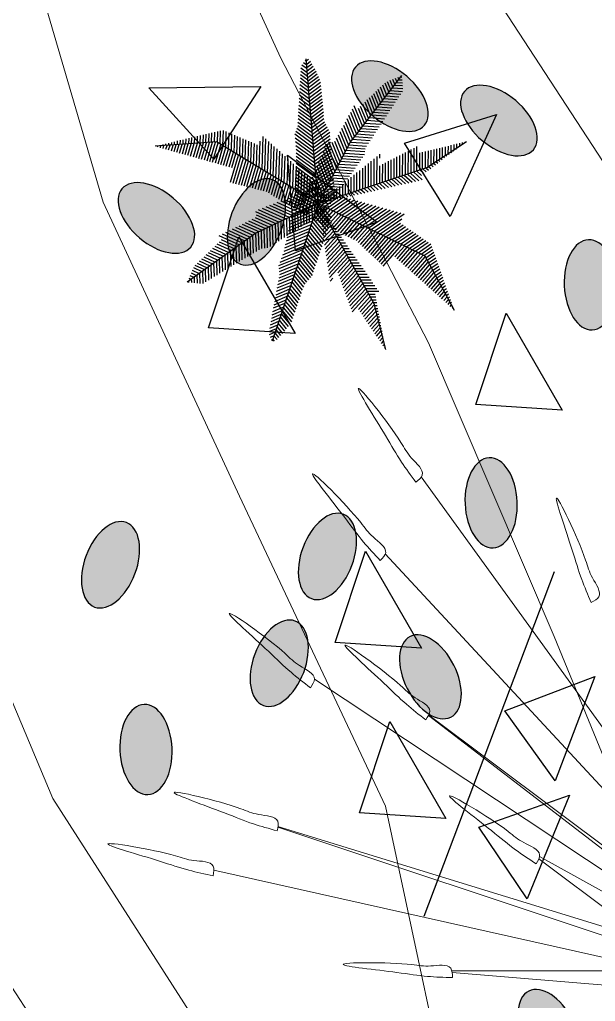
# Model space of a CAD drawing. Header units: millimetres. Extents: x 72 to 2370, y -203 to 794.
# Drawn here: x 1911.69 to 1917.05, y 156.21 to 165.36 of the extents above; entities that cross this region are included whole.
import ezdxf

# ---------------------------------------------------------------- set-up
doc = ezdxf.new("R2010")
doc.units = ezdxf.units.MM
doc.layers.add('01_Fina', color=250, linetype='Continuous', lineweight=15)
doc.layers.add('031-VEGETACIÓN', color=66, linetype='Continuous', lineweight=5)
for name, color, linetype in [('ARBOL', 74, 'Continuous'), ('ARBOLES', 3, 'Continuous'), ('BOSQUENUEVO', 64, 'Continuous'), ('M-CONTENSION', 50, 'Continuous'), ('pisos', 1, 'Continuous')]:
    doc.layers.add(name, color=color, linetype=linetype)

# ---------------------------------------------------------------- blocks, each defined once
blk = doc.blocks.new('zacatep')
at = {"layer": '031-VEGETACIÓN'}
for p, q in [((0.9825, -0.4248), (1.6953, -1.4117)), ((1.6953, -1.4117), (0.9825, -0.4248)), ((1.6953, -1.4117), (0.9148, -0.5699)), ((1.6953, -1.4117), (0.7817, -0.8057)), ((1.6953, -1.4117), (0.996, -0.8738)), ((0.9964, -0.8731), (1.6376, -1.354)), ((1.6953, -1.4117), (0.7128, -1.0842)), ((0.713, -1.0828), (1.4067, -1.2963)), ((1.2033, -1.1437), (1.4067, -1.2963)), ((1.6953, -1.4117), (1.2047, -1.1392)), ((1.6953, -1.4117), (0.5924, -1.165)), ((1.0398, -1.354), (1.5221, -1.354)), ((1.6953, -1.4117), (1.0404, -1.3571))]:
    blk.add_line(p, q, dxfattribs=at)
for points in [[(0.9724, -0.4349), (0.9843, -0.4213), (0.9642, -0.3893), (0.9441, -0.3598), (0.864, -0.2587), (0.9151, -0.3471), (0.9453, -0.3969), (0.9724, -0.4349)], [(0.9052, -0.5823), (0.9155, -0.5675), (0.892, -0.5379), (0.8687, -0.5108), (0.7778, -0.4193), (0.8385, -0.5014), (0.874, -0.5475), (0.9052, -0.5823)], [(1.3018, -0.661), (1.3164, -0.6505), (1.3043, -0.6148), (1.2914, -0.5815), (1.2365, -0.4648), (1.2661, -0.5624), (1.2841, -0.6178), (1.3018, -0.661)], [(0.7741, -0.8216), (0.7818, -0.8053), (0.7537, -0.78), (0.7263, -0.7571), (0.6214, -0.682), (0.6949, -0.7529), (0.7376, -0.7925), (0.7741, -0.8216)], [(0.9908, -0.882), (0.9986, -0.8658), (0.9707, -0.8404), (0.9434, -0.8174), (0.8389, -0.7417), (0.912, -0.8129), (0.9545, -0.8527), (0.9908, -0.882)], [(0.7115, -1.0909), (0.7125, -1.0729), (0.677, -1.0601), (0.643, -1.0492), (0.5176, -1.019), (0.6123, -1.057), (0.6667, -1.0777), (0.7115, -1.0909)], [(1.1985, -1.1528), (1.205, -1.1359), (1.175, -1.1129), (1.1459, -1.0922), (1.0356, -1.0254), (1.1143, -1.0904), (1.1599, -1.1266), (1.1985, -1.1528)], [(0.5913, -1.1752), (0.5911, -1.1572), (0.5549, -1.1466), (0.5202, -1.1379), (0.3931, -1.1159), (0.4901, -1.1477), (0.5457, -1.1649), (0.5913, -1.1752)], [(1.0411, -1.3671), (1.0378, -1.3493), (1.0003, -1.3451), (0.9647, -1.3425), (0.8357, -1.3425), (0.9367, -1.3573), (0.9944, -1.3647), (1.0411, -1.3671)]]:
    blk.add_spline(points, degree=3, dxfattribs=at)
blk = doc.blocks.new('66')
at = {"layer": 'M-CONTENSION'}
h = blk.add_hatch(color=241, dxfattribs=at)
h.set_gradient(color1=(255, 127, 159), rotation=180, centered=1, one_color=1, tint=1, name='INVSPHERICAL')
edge = h.paths.add_edge_path()
edge.add_ellipse((4602.647, 1649.1421), major_axis=(-0.0025, 0.0583), ratio=0.578492, start_angle=0, end_angle=360, ccw=False)
edge = h.paths.add_edge_path()
edge.add_ellipse((4602.7326, 1649.0254), major_axis=(-0.0262, 0.0521), ratio=0.578492, start_angle=0, end_angle=360, ccw=False)
edge = h.paths.add_edge_path()
edge.add_ellipse((4602.5289, 1649.3545), major_axis=(-0.0445, 0.0377), ratio=0.578492, start_angle=0, end_angle=360, ccw=False)
edge = h.paths.add_edge_path()
edge.add_ellipse((4602.5188, 1648.8601), major_axis=(-0.0025, 0.0583), ratio=0.578492, start_angle=0, end_angle=360, ccw=False)
edge = h.paths.add_edge_path()
edge.add_ellipse((4604.4344, 1649.6212), major_axis=(0.0205, 0.0546), ratio=0.578492, start_angle=0, end_angle=360, ccw=False)
edge = h.paths.add_edge_path()
edge.add_ellipse((4604.1336, 1649.6806), major_axis=(-0.0262, 0.0521), ratio=0.578492, start_angle=0, end_angle=360, ccw=False)
edge = h.paths.add_edge_path()
edge.add_ellipse((4604.392, 1649.8656), major_axis=(-0.0262, 0.0521), ratio=0.578492, start_angle=0, end_angle=360, ccw=False)
edge = h.paths.add_edge_path()
edge.add_ellipse((4604.3156, 1649.7263), major_axis=(0.0205, 0.0546), ratio=0.578492, start_angle=0, end_angle=360, ccw=False)
edge = h.paths.add_edge_path()
edge.add_ellipse((4603.5965, 1649.8845), major_axis=(-0.0262, 0.0521), ratio=0.578492, start_angle=0, end_angle=360, ccw=False)
edge = h.paths.add_edge_path()
edge.add_ellipse((4603.7206, 1650.0425), major_axis=(-0.0262, 0.0521), ratio=0.578492, start_angle=0, end_angle=360, ccw=False)
edge = h.paths.add_edge_path()
edge.add_ellipse((4603.635, 1650.1593), major_axis=(-0.0025, 0.0583), ratio=0.578492, start_angle=0, end_angle=360, ccw=False)
edge = h.paths.add_edge_path()
edge.add_ellipse((4603.8855, 1650.1276), major_axis=(-0.0025, 0.0583), ratio=0.578492, start_angle=0, end_angle=360, ccw=False)
edge = h.paths.add_edge_path()
edge.add_ellipse((4603.9832, 1649.7947), major_axis=(-0.0445, 0.0377), ratio=0.578492, start_angle=0, end_angle=360, ccw=False)
edge = h.paths.add_edge_path()
edge.add_ellipse((4603.9247, 1650.3686), major_axis=(0.0205, 0.0546), ratio=0.578492, start_angle=0, end_angle=360, ccw=False)
edge = h.paths.add_edge_path()
edge.add_ellipse((4602.9125, 1649.9682), major_axis=(-0.0025, 0.0583), ratio=0.578492, start_angle=0, end_angle=360, ccw=False)
edge = h.paths.add_edge_path()
edge.add_ellipse((4602.8664, 1650.0798), major_axis=(0.0205, 0.0546), ratio=0.578492, start_angle=0, end_angle=360, ccw=False)
edge = h.paths.add_edge_path()
edge.add_ellipse((4602.9177, 1650.2546), major_axis=(-0.0025, 0.0583), ratio=0.578492, start_angle=0, end_angle=360, ccw=False)
edge = h.paths.add_edge_path()
edge.add_ellipse((4602.7459, 1650.671), major_axis=(-0.0445, 0.0377), ratio=0.578492, start_angle=0, end_angle=360, ccw=False)
edge = h.paths.add_edge_path()
edge.add_ellipse((4602.4442, 1650.7063), major_axis=(-0.0025, 0.0583), ratio=0.578492, start_angle=0, end_angle=360, ccw=False)
edge = h.paths.add_edge_path()
edge.add_ellipse((4602.7062, 1650.1853), major_axis=(0.0205, 0.0546), ratio=0.578492, start_angle=0, end_angle=360, ccw=False)
edge = h.paths.add_edge_path()
edge.add_ellipse((4602.7239, 1650.042), major_axis=(0.0205, 0.0546), ratio=0.578492, start_angle=0, end_angle=360, ccw=False)
edge = h.paths.add_edge_path()
edge.add_ellipse((4602.4772, 1650.3039), major_axis=(-0.0262, 0.0521), ratio=0.578492, start_angle=0, end_angle=360, ccw=False)
edge = h.paths.add_edge_path()
edge.add_ellipse((4602.2577, 1650.4685), major_axis=(0.0205, 0.0546), ratio=0.578492, start_angle=0, end_angle=360, ccw=False)
edge = h.paths.add_edge_path()
edge.add_ellipse((4602.2238, 1650.264), major_axis=(-0.0445, 0.0377), ratio=0.578492, start_angle=0, end_angle=360, ccw=False)
edge = h.paths.add_edge_path()
edge.add_ellipse((4602.2517, 1650.155), major_axis=(-0.0445, 0.0377), ratio=0.578492, start_angle=0, end_angle=360, ccw=False)
edge = h.paths.add_edge_path()
edge.add_ellipse((4602.5778, 1650.6758), major_axis=(-0.0025, 0.0583), ratio=0.578492, start_angle=0, end_angle=360, ccw=False)
edge = h.paths.add_edge_path()
edge.add_ellipse((4602.6373, 1651.1058), major_axis=(-0.0262, 0.0521), ratio=0.578492, start_angle=0, end_angle=360, ccw=False)
edge = h.paths.add_edge_path()
edge.add_ellipse((4602.8021, 1651.1909), major_axis=(-0.0025, 0.0583), ratio=0.578492, start_angle=0, end_angle=360, ccw=False)
edge = h.paths.add_edge_path()
edge.add_ellipse((4602.872, 1650.967), major_axis=(-0.0445, 0.0377), ratio=0.578492, start_angle=0, end_angle=360, ccw=False)
edge = h.paths.add_edge_path()
edge.add_ellipse((4603.1519, 1650.5658), major_axis=(-0.0025, 0.0583), ratio=0.578492, start_angle=0, end_angle=360, ccw=False)
edge = h.paths.add_edge_path()
edge.add_ellipse((4603.1057, 1650.6774), major_axis=(0.0205, 0.0546), ratio=0.578492, start_angle=0, end_angle=360, ccw=False)
edge = h.paths.add_edge_path()
edge.add_ellipse((4603.1571, 1650.8522), major_axis=(-0.0025, 0.0583), ratio=0.578492, start_angle=0, end_angle=360, ccw=False)
edge = h.paths.add_edge_path()
edge.add_ellipse((4602.9603, 1651.093), major_axis=(0.0205, 0.0546), ratio=0.578492, start_angle=0, end_angle=360, ccw=False)
edge = h.paths.add_edge_path()
edge.add_ellipse((4602.9026, 1648.2691), major_axis=(-0.0445, 0.0377), ratio=0.578492, start_angle=0, end_angle=360, ccw=False)
edge = h.paths.add_edge_path()
edge.add_ellipse((4603.1165, 1648.8027), major_axis=(0.0205, 0.0546), ratio=0.578492, start_angle=0, end_angle=360, ccw=False)
edge = h.paths.add_edge_path()
edge.add_ellipse((4604.0333, 1648.9042), major_axis=(0.0205, 0.0546), ratio=0.578492, start_angle=0, end_angle=360, ccw=False)
edge = h.paths.add_edge_path()
edge.add_ellipse((4603.7592, 1648.8893), major_axis=(-0.0025, 0.0583), ratio=0.578492, start_angle=0, end_angle=360, ccw=False)
edge = h.paths.add_edge_path()
edge.add_ellipse((4603.6424, 1648.8905), major_axis=(-0.0025, 0.0583), ratio=0.578492, start_angle=0, end_angle=360, ccw=False)
edge = h.paths.add_edge_path()
edge.add_ellipse((4603.8775, 1648.4484), major_axis=(-0.0445, 0.0377), ratio=0.578492, start_angle=0, end_angle=360, ccw=False)
edge = h.paths.add_edge_path()
edge.add_ellipse((4604.0185, 1648.4169), major_axis=(-0.0445, 0.0377), ratio=0.578492, start_angle=0, end_angle=360, ccw=False)
edge = h.paths.add_edge_path()
edge.add_ellipse((4603.1136, 1648.166), major_axis=(-0.0025, 0.0583), ratio=0.578492, start_angle=0, end_angle=360, ccw=False)
edge = h.paths.add_edge_path()
edge.add_ellipse((4603.3414, 1648.2146), major_axis=(-0.0445, 0.0377), ratio=0.578492, start_angle=0, end_angle=360, ccw=False)
edge = h.paths.add_edge_path()
edge.add_ellipse((4603.235, 1648.0826), major_axis=(-0.0262, 0.0521), ratio=0.578492, start_angle=0, end_angle=360, ccw=False)
edge = h.paths.add_edge_path()
edge.add_ellipse((4603.0957, 1648.4316), major_axis=(-0.0445, 0.0377), ratio=0.578492, start_angle=0, end_angle=360, ccw=False)
edge = h.paths.add_edge_path()
edge.add_ellipse((4605.5185, 1649.5121), major_axis=(-0.0025, 0.0583), ratio=0.578492, start_angle=0, end_angle=360, ccw=False)
edge = h.paths.add_edge_path()
edge.add_ellipse((4605.5072, 1649.7314), major_axis=(-0.0025, 0.0583), ratio=0.578492, start_angle=0, end_angle=360, ccw=False)
edge = h.paths.add_edge_path()
edge.add_ellipse((4605.5684, 1649.8259), major_axis=(-0.0025, 0.0583), ratio=0.578492, start_angle=0, end_angle=360, ccw=False)
edge = h.paths.add_edge_path()
edge.add_ellipse((4605.5934, 1649.9567), major_axis=(-0.0262, 0.0521), ratio=0.578492, start_angle=0, end_angle=360, ccw=False)
edge = h.paths.add_edge_path()
edge.add_ellipse((4605.3693, 1649.9688), major_axis=(0.0205, 0.0546), ratio=0.578492, start_angle=0, end_angle=360, ccw=False)
edge = h.paths.add_edge_path()
edge.add_ellipse((4605.4449, 1650.175), major_axis=(0.0205, 0.0546), ratio=0.578492, start_angle=0, end_angle=360, ccw=False)
edge = h.paths.add_edge_path()
edge.add_ellipse((4605.3613, 1650.3616), major_axis=(-0.0262, 0.0521), ratio=0.578492, start_angle=0, end_angle=360, ccw=False)
edge = h.paths.add_edge_path()
edge.add_ellipse((4605.4854, 1650.5196), major_axis=(-0.0262, 0.0521), ratio=0.578492, start_angle=0, end_angle=360, ccw=False)
edge = h.paths.add_edge_path()
edge.add_ellipse((4605.281, 1649.8428), major_axis=(-0.0445, 0.0377), ratio=0.578492, start_angle=0, end_angle=360, ccw=False)
edge = h.paths.add_edge_path()
edge.add_ellipse((4605.1401, 1649.8742), major_axis=(-0.0445, 0.0377), ratio=0.578492, start_angle=0, end_angle=360, ccw=False)
edge = h.paths.add_edge_path()
edge.add_ellipse((4605.1959, 1649.6563), major_axis=(-0.0445, 0.0377), ratio=0.578492, start_angle=0, end_angle=360, ccw=False)
edge = h.paths.add_edge_path()
edge.add_ellipse((4605.2881, 1649.0339), major_axis=(0.0205, 0.0546), ratio=0.578492, start_angle=0, end_angle=360, ccw=False)
edge = h.paths.add_edge_path()
edge.add_ellipse((4605.6883, 1649.2222), major_axis=(-0.0262, 0.0521), ratio=0.578492, start_angle=0, end_angle=360, ccw=False)
edge = h.paths.add_edge_path()
edge.add_ellipse((4605.7053, 1649.3334), major_axis=(-0.0262, 0.0521), ratio=0.578492, start_angle=0, end_angle=360, ccw=False)
edge = h.paths.add_edge_path()
edge.add_ellipse((4605.4827, 1649.1634), major_axis=(-0.0025, 0.0583), ratio=0.578492, start_angle=0, end_angle=360, ccw=False)
edge = h.paths.add_edge_path()
edge.add_ellipse((4605.0942, 1649.3321), major_axis=(-0.0262, 0.0521), ratio=0.578492, start_angle=0, end_angle=360, ccw=False)
edge = h.paths.add_edge_path()
edge.add_ellipse((4605.2662, 1648.7954), major_axis=(-0.0262, 0.0521), ratio=0.578492, start_angle=0, end_angle=360, ccw=False)
edge = h.paths.add_edge_path()
edge.add_ellipse((4602.1143, 1649.5533), major_axis=(-0.0262, 0.0521), ratio=0.578492, start_angle=0, end_angle=360, ccw=False)
edge = h.paths.add_edge_path()
edge.add_ellipse((4602.0862, 1649.2285), major_axis=(-0.0445, 0.0377), ratio=0.578492, start_angle=0, end_angle=360, ccw=False)
edge = h.paths.add_edge_path()
edge.add_ellipse((4601.8588, 1649.074), major_axis=(0.0205, 0.0546), ratio=0.578492, start_angle=0, end_angle=360, ccw=False)
edge = h.paths.add_edge_path()
edge.add_ellipse((4601.8438, 1648.868), major_axis=(-0.0025, 0.0583), ratio=0.578492, start_angle=0, end_angle=360, ccw=False)
edge = h.paths.add_edge_path()
edge.add_ellipse((4602.8974, 1649.1105), major_axis=(-0.0025, 0.0583), ratio=0.578492, start_angle=0, end_angle=360, ccw=False)
edge = h.paths.add_edge_path()
edge.add_ellipse((4602.388, 1649.386), major_axis=(-0.0445, 0.0377), ratio=0.578492, start_angle=0, end_angle=360, ccw=False)
edge = h.paths.add_edge_path()
edge.add_ellipse((4602.4731, 1649.5725), major_axis=(-0.0445, 0.0377), ratio=0.578492, start_angle=0, end_angle=360, ccw=False)
edge = h.paths.add_edge_path()
edge.add_ellipse((4602.1528, 1649.8281), major_axis=(-0.0025, 0.0583), ratio=0.578492, start_angle=0, end_angle=360, ccw=False)
edge = h.paths.add_edge_path()
edge.add_ellipse((4602.1641, 1649.6088), major_axis=(-0.0025, 0.0583), ratio=0.578492, start_angle=0, end_angle=360, ccw=False)
edge = h.paths.add_edge_path()
edge.add_ellipse((4602.2252, 1649.7032), major_axis=(-0.0025, 0.0583), ratio=0.578492, start_angle=0, end_angle=360, ccw=False)
edge = h.paths.add_edge_path()
edge.add_ellipse((4602.6537, 1649.8959), major_axis=(-0.0262, 0.0521), ratio=0.578492, start_angle=0, end_angle=360, ccw=False)
edge = h.paths.add_edge_path()
edge.add_ellipse((4602.2155, 1649.2234), major_axis=(0.0205, 0.0546), ratio=0.578492, start_angle=0, end_angle=360, ccw=False)
edge = h.paths.add_edge_path()
edge.add_ellipse((4604.1586, 1649.399), major_axis=(0.0205, 0.0546), ratio=0.578492, start_angle=0, end_angle=360, ccw=False)
edge = h.paths.add_edge_path()
edge.add_ellipse((4604.1291, 1649.2687), major_axis=(-0.0262, 0.0521), ratio=0.578492, start_angle=0, end_angle=360, ccw=False)
edge = h.paths.add_edge_path()
edge.add_ellipse((4604.5962, 1649.3723), major_axis=(-0.0262, 0.0521), ratio=0.578492, start_angle=0, end_angle=360, ccw=False)
edge = h.paths.add_edge_path()
edge.add_ellipse((4603.8372, 1650.4548), major_axis=(-0.0025, 0.0583), ratio=0.578492, start_angle=0, end_angle=360, ccw=False)
edge = h.paths.add_edge_path()
edge.add_ellipse((4603.8259, 1650.6741), major_axis=(-0.0025, 0.0583), ratio=0.578492, start_angle=0, end_angle=360, ccw=False)
edge = h.paths.add_edge_path()
edge.add_ellipse((4603.3412, 1650.5709), major_axis=(-0.0262, 0.0521), ratio=0.578492, start_angle=0, end_angle=360, ccw=False)
edge = h.paths.add_edge_path()
edge.add_ellipse((4603.3479, 1650.8131), major_axis=(-0.0262, 0.0521), ratio=0.578492, start_angle=0, end_angle=360, ccw=False)
edge = h.paths.add_edge_path()
edge.add_ellipse((4603.2628, 1651.0047), major_axis=(0.0205, 0.0546), ratio=0.578492, start_angle=0, end_angle=360, ccw=False)
edge = h.paths.add_edge_path()
edge.add_ellipse((4603.7636, 1651.1177), major_axis=(0.0205, 0.0546), ratio=0.578492, start_angle=0, end_angle=360, ccw=False)
edge = h.paths.add_edge_path()
edge.add_ellipse((4603.7973, 1651.2201), major_axis=(-0.0262, 0.0521), ratio=0.578492, start_angle=0, end_angle=360, ccw=False)
edge = h.paths.add_edge_path()
edge.add_ellipse((4603.68, 1651.3042), major_axis=(-0.0262, 0.0521), ratio=0.578492, start_angle=0, end_angle=360, ccw=False)
edge = h.paths.add_edge_path()
edge.add_ellipse((4603.5185, 1651.2287), major_axis=(-0.0025, 0.0583), ratio=0.578492, start_angle=0, end_angle=360, ccw=False)
edge = h.paths.add_edge_path()
edge.add_ellipse((4603.591, 1651.1038), major_axis=(-0.0025, 0.0583), ratio=0.578492, start_angle=0, end_angle=360, ccw=False)
edge = h.paths.add_edge_path()
edge.add_ellipse((4603.5389, 1650.9019), major_axis=(-0.0445, 0.0377), ratio=0.578492, start_angle=0, end_angle=360, ccw=False)
edge = h.paths.add_edge_path()
edge.add_ellipse((4603.4867, 1650.7079), major_axis=(-0.0445, 0.0377), ratio=0.578492, start_angle=0, end_angle=360, ccw=False)
edge = h.paths.add_edge_path()
edge.add_ellipse((4604.9518, 1650.323), major_axis=(-0.0025, 0.0583), ratio=0.578492, start_angle=0, end_angle=360, ccw=False)
edge = h.paths.add_edge_path()
edge.add_ellipse((4604.428, 1650.5095), major_axis=(-0.0262, 0.0521), ratio=0.578492, start_angle=0, end_angle=360, ccw=False)
edge = h.paths.add_edge_path()
edge.add_ellipse((4604.552, 1650.6676), major_axis=(-0.0262, 0.0521), ratio=0.578492, start_angle=0, end_angle=360, ccw=False)
edge = h.paths.add_edge_path()
edge.add_ellipse((4604.4499, 1650.748), major_axis=(0.0205, 0.0546), ratio=0.578492, start_angle=0, end_angle=360, ccw=False)
edge = h.paths.add_edge_path()
edge.add_ellipse((4604.8751, 1650.6548), major_axis=(0.0205, 0.0546), ratio=0.578492, start_angle=0, end_angle=360, ccw=False)
edge = h.paths.add_edge_path()
edge.add_ellipse((4604.9684, 1650.7177), major_axis=(0.0205, 0.0546), ratio=0.578492, start_angle=0, end_angle=360, ccw=False)
edge = h.paths.add_edge_path()
edge.add_ellipse((4604.833, 1650.8251), major_axis=(-0.0262, 0.0521), ratio=0.578492, start_angle=0, end_angle=360, ccw=False)
edge = h.paths.add_edge_path()
edge.add_ellipse((4604.7056, 1650.972), major_axis=(-0.0025, 0.0583), ratio=0.578492, start_angle=0, end_angle=360, ccw=False)
edge = h.paths.add_edge_path()
edge.add_ellipse((4604.6444, 1650.8776), major_axis=(-0.0025, 0.0583), ratio=0.578492, start_angle=0, end_angle=360, ccw=False)
edge = h.paths.add_edge_path()
edge.add_ellipse((4604.8426, 1650.3108), major_axis=(-0.0445, 0.0377), ratio=0.578492, start_angle=0, end_angle=360, ccw=False)
edge = h.paths.add_edge_path()
edge.add_ellipse((4604.8147, 1650.4198), major_axis=(-0.0445, 0.0377), ratio=0.578492, start_angle=0, end_angle=360, ccw=False)
edge = h.paths.add_edge_path()
edge.add_ellipse((4604.8941, 1649.4988), major_axis=(-0.0445, 0.0377), ratio=0.578492, start_angle=0, end_angle=360, ccw=False)
edge = h.paths.add_edge_path()
edge.add_ellipse((4604.9222, 1649.8236), major_axis=(-0.0262, 0.0521), ratio=0.578492, start_angle=0, end_angle=360, ccw=False)
edge = h.paths.add_edge_path()
edge.add_ellipse((4605.0225, 1649.6282), major_axis=(-0.0262, 0.0521), ratio=0.578492, start_angle=0, end_angle=360, ccw=False)
edge = h.paths.add_edge_path()
edge.add_ellipse((4604.9441, 1650.062), major_axis=(0.0205, 0.0546), ratio=0.578492, start_angle=0, end_angle=360, ccw=False)
edge = h.paths.add_edge_path()
edge.add_ellipse((4604.8384, 1649.9095), major_axis=(-0.0025, 0.0583), ratio=0.578492, start_angle=0, end_angle=360, ccw=False)
edge = h.paths.add_edge_path()
edge.add_ellipse((4603.2684, 1649.4964), major_axis=(-0.0025, 0.0583), ratio=0.578492, start_angle=0, end_angle=360, ccw=False)
edge = h.paths.add_edge_path()
edge.add_ellipse((4603.2072, 1649.402), major_axis=(-0.0025, 0.0583), ratio=0.578492, start_angle=0, end_angle=360, ccw=False)
edge = h.paths.add_edge_path()
edge.add_ellipse((4603.435, 1649.8089), major_axis=(-0.0025, 0.0583), ratio=0.578492, start_angle=0, end_angle=360, ccw=False)
edge = h.paths.add_edge_path()
edge.add_ellipse((4603.2845, 1649.1412), major_axis=(-0.0262, 0.0521), ratio=0.578492, start_angle=0, end_angle=360, ccw=False)
edge = h.paths.add_edge_path()
edge.add_ellipse((4603.0601, 1649.1786), major_axis=(-0.0262, 0.0521), ratio=0.578492, start_angle=0, end_angle=360, ccw=False)
edge = h.paths.add_edge_path()
edge.add_ellipse((4603.1775, 1649.0944), major_axis=(-0.0262, 0.0521), ratio=0.578492, start_angle=0, end_angle=360, ccw=False)
edge = h.paths.add_edge_path()
edge.add_ellipse((4604.0472, 1649.5355), major_axis=(0.0205, 0.0546), ratio=0.578492, start_angle=0, end_angle=360, ccw=False)
edge = h.paths.add_edge_path()
edge.add_ellipse((4603.9234, 1651.5032), major_axis=(-0.0262, 0.0521), ratio=0.578492, start_angle=0, end_angle=360, ccw=False)
edge = h.paths.add_edge_path()
edge.add_ellipse((4604.0475, 1651.6612), major_axis=(-0.0262, 0.0521), ratio=0.578492, start_angle=0, end_angle=360, ccw=False)
edge = h.paths.add_edge_path()
edge.add_ellipse((4604.1477, 1651.4658), major_axis=(-0.0262, 0.0521), ratio=0.578492, start_angle=0, end_angle=360, ccw=False)
edge = h.paths.add_edge_path()
edge.add_ellipse((4604.0069, 1651.3166), major_axis=(0.0205, 0.0546), ratio=0.578492, start_angle=0, end_angle=360, ccw=False)
edge = h.paths.add_edge_path()
edge.add_ellipse((4604.0247, 1651.1733), major_axis=(0.0205, 0.0546), ratio=0.578492, start_angle=0, end_angle=360, ccw=False)
edge = h.paths.add_edge_path()
edge.add_ellipse((4603.9314, 1651.1104), major_axis=(0.0205, 0.0546), ratio=0.578492, start_angle=0, end_angle=360, ccw=False)
edge = h.paths.add_edge_path()
edge.add_ellipse((4603.9078, 1649.0649), major_axis=(0.0205, 0.0546), ratio=0.578492, start_angle=0, end_angle=360, ccw=False)
edge = h.paths.add_edge_path()
edge.add_ellipse((4603.7969, 1649.1453), major_axis=(0.0205, 0.0546), ratio=0.578492, start_angle=0, end_angle=360, ccw=False)
edge = h.paths.add_edge_path()
edge.add_ellipse((4603.5371, 1649.1687), major_axis=(-0.0262, 0.0521), ratio=0.578492, start_angle=0, end_angle=360, ccw=False)
edge = h.paths.add_edge_path()
edge.add_ellipse((4604.2198, 1649.03), major_axis=(0.0205, 0.0546), ratio=0.578492, start_angle=0, end_angle=360, ccw=False)
edge = h.paths.add_edge_path()
edge.add_ellipse((4604.7303, 1649.2379), major_axis=(-0.0262, 0.0521), ratio=0.578492, start_angle=0, end_angle=360, ccw=False)
edge = h.paths.add_edge_path()
edge.add_ellipse((4605.0071, 1649.3257), major_axis=(0.0205, 0.0546), ratio=0.578492, start_angle=0, end_angle=360, ccw=False)
edge = h.paths.add_edge_path()
edge.add_ellipse((4604.5133, 1649.1089), major_axis=(0.0205, 0.0546), ratio=0.578492, start_angle=0, end_angle=360, ccw=False)
edge = h.paths.add_edge_path()
edge.add_ellipse((4603.0476, 1649.4053), major_axis=(-0.0262, 0.0521), ratio=0.578492, start_angle=0, end_angle=360, ccw=False)
edge = h.paths.add_edge_path()
edge.add_ellipse((4604.2152, 1650.9694), major_axis=(-0.0025, 0.0583), ratio=0.578492, start_angle=0, end_angle=360, ccw=False)
edge = h.paths.add_edge_path()
edge.add_ellipse((4604.0355, 1650.7296), major_axis=(-0.0445, 0.0377), ratio=0.578492, start_angle=0, end_angle=360, ccw=False)
edge = h.paths.add_edge_path()
edge.add_ellipse((4604.1929, 1650.8032), major_axis=(-0.0262, 0.0521), ratio=0.578492, start_angle=0, end_angle=360, ccw=False)
edge = h.paths.add_edge_path()
edge.add_ellipse((4604.1588, 1650.5808), major_axis=(-0.0262, 0.0521), ratio=0.578492, start_angle=0, end_angle=360, ccw=False)
edge = h.paths.add_edge_path()
edge.add_ellipse((4603.9345, 1650.6181), major_axis=(-0.0262, 0.0521), ratio=0.578492, start_angle=0, end_angle=360, ccw=False)
edge = h.paths.add_edge_path()
edge.add_ellipse((4603.3396, 1651.4572), major_axis=(-0.0262, 0.0521), ratio=0.578492, start_angle=0, end_angle=360, ccw=False)
edge = h.paths.add_edge_path()
edge.add_ellipse((4604.2375, 1648.8867), major_axis=(0.0205, 0.0546), ratio=0.578492, start_angle=0, end_angle=360, ccw=False)
edge = h.paths.add_edge_path()
edge.add_ellipse((4604.9424, 1648.8302), major_axis=(-0.0025, 0.0583), ratio=0.578492, start_angle=0, end_angle=360, ccw=False)
edge = h.paths.add_edge_path()
edge.add_ellipse((4604.4741, 1648.8832), major_axis=(-0.0262, 0.0521), ratio=0.578492, start_angle=0, end_angle=360, ccw=False)
edge = h.paths.add_edge_path()
edge.add_ellipse((4604.6085, 1648.9102), major_axis=(-0.0262, 0.0521), ratio=0.578492, start_angle=0, end_angle=360, ccw=False)
edge = h.paths.add_edge_path()
edge.add_ellipse((4602.027, 1648.78), major_axis=(0.0205, 0.0546), ratio=0.578492, start_angle=0, end_angle=360, ccw=False)
edge = h.paths.add_edge_path()
edge.add_ellipse((4601.8405, 1648.6542), major_axis=(0.0205, 0.0546), ratio=0.578492, start_angle=0, end_angle=360, ccw=False)
edge = h.paths.add_edge_path()
edge.add_ellipse((4602.0728, 1648.5412), major_axis=(-0.0025, 0.0583), ratio=0.578492, start_angle=0, end_angle=360, ccw=False)
edge = h.paths.add_edge_path()
edge.add_ellipse((4602.4404, 1648.6351), major_axis=(-0.0262, 0.0521), ratio=0.578492, start_angle=0, end_angle=360, ccw=False)
edge = h.paths.add_edge_path()
edge.add_ellipse((4602.245, 1648.6527), major_axis=(0.0205, 0.0546), ratio=0.578492, start_angle=0, end_angle=360, ccw=False)
edge = h.paths.add_edge_path()
edge.add_ellipse((4602.3073, 1648.7908), major_axis=(0.0205, 0.0546), ratio=0.578492, start_angle=0, end_angle=360, ccw=False)
edge = h.paths.add_edge_path()
edge.add_ellipse((4602.5935, 1648.1766), major_axis=(-0.0262, 0.0521), ratio=0.578492, start_angle=0, end_angle=360, ccw=False)
edge = h.paths.add_edge_path()
edge.add_ellipse((4602.4591, 1648.1496), major_axis=(-0.0262, 0.0521), ratio=0.578492, start_angle=0, end_angle=360, ccw=False)
edge = h.paths.add_edge_path()
edge.add_ellipse((4602.8088, 1648.3764), major_axis=(-0.0262, 0.0521), ratio=0.578492, start_angle=0, end_angle=360, ccw=False)
edge = h.paths.add_edge_path()
edge.add_ellipse((4602.7859, 1647.7814), major_axis=(0.0205, 0.0546), ratio=0.578492, start_angle=0, end_angle=360, ccw=False)
edge = h.paths.add_edge_path()
edge.add_ellipse((4602.7682, 1648.0318), major_axis=(0.0205, 0.0546), ratio=0.578492, start_angle=0, end_angle=360, ccw=False)
edge = h.paths.add_edge_path()
edge.add_ellipse((4602.675, 1647.9689), major_axis=(0.0205, 0.0546), ratio=0.578492, start_angle=0, end_angle=360, ccw=False)
edge = h.paths.add_edge_path()
edge.add_ellipse((4602.802, 1648.1342), major_axis=(-0.0262, 0.0521), ratio=0.578492, start_angle=0, end_angle=360, ccw=False)
edge = h.paths.add_edge_path()
edge.add_ellipse((4605.1772, 1648.595), major_axis=(-0.0025, 0.0583), ratio=0.578492, start_angle=0, end_angle=360, ccw=False)
edge = h.paths.add_edge_path()
edge.add_ellipse((4605.3495, 1648.4888), major_axis=(-0.0262, 0.0521), ratio=0.578492, start_angle=0, end_angle=360, ccw=False)
edge = h.paths.add_edge_path()
edge.add_ellipse((4604.3963, 1648.1765), major_axis=(-0.0262, 0.0521), ratio=0.578492, start_angle=0, end_angle=360, ccw=False)
edge = h.paths.add_edge_path()
edge.add_ellipse((4604.7645, 1648.737), major_axis=(-0.0025, 0.0583), ratio=0.578492, start_angle=0, end_angle=360, ccw=False)
edge = h.paths.add_edge_path()
edge.add_ellipse((4604.5697, 1648.6731), major_axis=(-0.0025, 0.0583), ratio=0.578492, start_angle=0, end_angle=360, ccw=False)
edge = h.paths.add_edge_path()
edge.add_ellipse((4605.0681, 1648.3883), major_axis=(-0.0445, 0.0377), ratio=0.578492, start_angle=0, end_angle=360, ccw=False)
edge = h.paths.add_edge_path()
edge.add_ellipse((4604.4504, 1648.5298), major_axis=(-0.0262, 0.0521), ratio=0.578492, start_angle=0, end_angle=360, ccw=False)
edge = h.paths.add_edge_path()
edge.add_ellipse((4604.7083, 1647.8004), major_axis=(-0.0025, 0.0583), ratio=0.578492, start_angle=0, end_angle=360, ccw=False)
edge = h.paths.add_edge_path()
edge.add_ellipse((4604.7527, 1647.9241), major_axis=(-0.0025, 0.0583), ratio=0.578492, start_angle=0, end_angle=360, ccw=False)
edge = h.paths.add_edge_path()
edge.add_ellipse((4605.0365, 1648.1884), major_axis=(-0.0262, 0.0521), ratio=0.578492, start_angle=0, end_angle=360, ccw=False)
edge = h.paths.add_edge_path()
edge.add_ellipse((4605.1538, 1648.1043), major_axis=(-0.0262, 0.0521), ratio=0.578492, start_angle=0, end_angle=360, ccw=False)
edge = h.paths.add_edge_path()
edge.add_ellipse((4605.1377, 1647.8586), major_axis=(0.0205, 0.0546), ratio=0.578492, start_angle=0, end_angle=360, ccw=False)
edge = h.paths.add_edge_path()
edge.add_ellipse((4605.1435, 1648.2353), major_axis=(-0.0262, 0.0521), ratio=0.578492, start_angle=0, end_angle=360, ccw=False)
edge = h.paths.add_edge_path()
edge.add_ellipse((4604.4965, 1647.9811), major_axis=(-0.0262, 0.0521), ratio=0.578492, start_angle=0, end_angle=360, ccw=False)
edge = h.paths.add_edge_path()
edge.add_ellipse((4604.5306, 1648.2035), major_axis=(-0.0262, 0.0521), ratio=0.578492, start_angle=0, end_angle=360, ccw=False)
edge = h.paths.add_edge_path()
edge.add_ellipse((4603.5256, 1647.8677), major_axis=(-0.0262, 0.0521), ratio=0.578492, start_angle=0, end_angle=360, ccw=False)
edge = h.paths.add_edge_path()
edge.add_ellipse((4603.2423, 1647.7796), major_axis=(0.0205, 0.0546), ratio=0.578492, start_angle=0, end_angle=360, ccw=False)
edge = h.paths.add_edge_path()
edge.add_ellipse((4602.9584, 1647.7258), major_axis=(-0.0445, 0.0377), ratio=0.578492, start_angle=0, end_angle=360, ccw=False)
edge = h.paths.add_edge_path()
edge.add_ellipse((4603.0993, 1648.0196), major_axis=(-0.0445, 0.0377), ratio=0.578492, start_angle=0, end_angle=360, ccw=False)
at = {"layer": 'ARBOLES', "color": 241, "extrusion": (0, 0, -1)}
for centre, major_axis in [((4602.388, 1649.386), (-0.0445, 0.0377)), ((4602.5289, 1649.3545), (-0.0445, 0.0377)), ((4602.2155, 1649.2234), (0.0205, 0.0546)), ((4602.0862, 1649.2285), (-0.0445, 0.0377)), ((4602.3073, 1648.7908), (0.0205, 0.0546)), ((4602.027, 1648.78), (0.0205, 0.0546)), ((4602.245, 1648.6527), (0.0205, 0.0546))]:
    blk.add_ellipse(centre, major_axis=major_axis, ratio=0.578492, dxfattribs=at)
for centre, major_axis in [((4602.647, 1649.1421), (-0.0025, 0.0583)), ((4602.5188, 1648.8601), (-0.0025, 0.0583)), ((4602.4404, 1648.6351), (-0.0262, 0.0521)), ((4602.0728, 1648.5412), (-0.0025, 0.0583)), ((4602.5935, 1648.1766), (-0.0262, 0.0521))]:
    blk.add_ellipse(centre, major_axis=major_axis, ratio=0.578492, start_param=3.141593, end_param=9.424778, dxfattribs=at)
blk = doc.blocks.new('64')
at = {"layer": 'ARBOL', "color": 60}
for p, q in [((4625.6647, 1747.0926), (4625.8094, 1747.0943)), ((4625.7485, 1747.0006), (4625.6647, 1747.0926)), ((4625.8094, 1747.0943), (4625.7485, 1747.0006)), ((4625.8542, 1746.8817), (4625.8438, 1747.0057)), ((4625.8438, 1747.0057), (4625.9595, 1746.919)), ((4625.9595, 1746.919), (4625.8542, 1746.8817)), ((4625.7419, 1746.7821), (4625.7811, 1746.9001)), ((4625.7811, 1746.9001), (4625.8535, 1746.7749)), ((4625.8535, 1746.7749), (4625.7419, 1746.7821))]:
    blk.add_line(p, q, dxfattribs=at)
at = {"layer": 'ARBOL', "color": 62}
for p, q in [((4625.9949, 1747.0213), (4626.1138, 1747.058)), ((4626.1138, 1747.058), (4626.0539, 1746.9264)), ((4626.0539, 1746.9264), (4625.9949, 1747.0213)), ((4626.087, 1746.683), (4626.1262, 1746.8011)), ((4626.1262, 1746.8011), (4626.1985, 1746.6758)), ((4626.1985, 1746.6758), (4626.087, 1746.683)), ((4625.9444, 1746.4933), (4626.0168, 1746.3681)), ((4626.1885, 1746.4667), (4626.02, 1746.0209)), ((4626.0168, 1746.3681), (4625.9052, 1746.3753)), ((4626.1246, 1746.2872), (4626.2408, 1746.3316)), ((4626.2408, 1746.3316), (4626.1897, 1746.1963)), ((4626.1897, 1746.1963), (4626.1246, 1746.2872)), ((4625.937, 1746.155), (4625.9762, 1746.2731)), ((4625.9762, 1746.2731), (4626.0485, 1746.1478)), ((4626.0908, 1746.1364), (4626.2081, 1746.178)), ((4626.2081, 1746.178), (4626.1536, 1746.044)), ((4626.0485, 1746.1478), (4625.937, 1746.155)), ((4626.1536, 1746.044), (4626.0908, 1746.1364))]:
    blk.add_line(p, q, dxfattribs=at)
at = {"layer": 'ARBOL'}
blk.add_line((4625.9052, 1746.3753), (4625.9444, 1746.4933), dxfattribs=at)
blk = doc.blocks.new('67')
at = {"layer": 'pisos'}
for name, p in [('66', (4.8474, 2.1672)), ('64', (-18.7407, -95.5287))]:
    blk.add_blockref(name, p, dxfattribs=at)
blk = doc.blocks.new('*X73')
at = {"color": 0}
for p, q in [((6.827, 6.747), (7.284, 6.937)), ((6.839, 6.806), (7.285, 6.992)), ((6.851, 6.865), (7.185, 7.004)), ((6.863, 6.924), (7.084, 7.017)), ((6.875, 6.983), (6.984, 7.029)), ((6.792, 6.57), (7.221, 6.749)), ((6.804, 6.629), (7.242, 6.812)), ((6.816, 6.688), (7.263, 6.874)), ((6.756, 6.392), (7.158, 6.56)), ((6.768, 6.451), (7.179, 6.623)), ((6.78, 6.511), (7.2, 6.686)), ((6.731, 6.273), (7.116, 6.434)), ((6.743, 6.333), (7.137, 6.497)), ((6.68, 6.09), (7.053, 6.245)), ((6.702, 6.153), (7.074, 6.308)), ((6.718, 6.214), (7.095, 6.371)), ((6.614, 5.9), (6.991, 6.057)), ((6.635, 5.963), (7.012, 6.12)), ((6.657, 6.026), (7.032, 6.182)), ((6.619, 5.848), (6.97, 5.994)), ((6.625, 5.796), (6.949, 5.931)), ((6.627, 5.742), (6.928, 5.868)), ((6.605, 5.625), (6.886, 5.742)), ((6.616, 5.684), (6.907, 5.805)), ((6.573, 5.449), (6.823, 5.553)), ((6.584, 5.508), (6.844, 5.616)), ((6.594, 5.566), (6.865, 5.679)), ((6.54, 5.273), (6.76, 5.365)), ((6.551, 5.332), (6.781, 5.428)), ((6.562, 5.39), (6.802, 5.49)), ((6.508, 5.097), (6.697, 5.176)), ((6.519, 5.156), (6.718, 5.239)), ((6.529, 5.214), (6.739, 5.302)), ((6.486, 4.98), (6.655, 5.05)), ((6.497, 5.038), (6.676, 5.113)), ((6.454, 4.803), (6.592, 4.861)), ((6.464, 4.862), (6.613, 4.924)), ((6.475, 4.921), (6.634, 4.987)), ((6.443, 4.745), (6.571, 4.798)), ((6.446, 4.692), (6.551, 4.736)), ((6.466, 4.646), (6.53, 4.673)), ((6.485, 4.6), (6.509, 4.61))]:
    blk.add_line(p, q, dxfattribs=at)
blk = doc.blocks.new('*X74')
at = {"color": 0}
for p, q in [((7.499, 6.622), (7.27, 6.896)), ((7.518, 6.678), (7.289, 6.952)), ((7.536, 6.733), (7.376, 6.926)), ((7.443, 6.454), (7.215, 6.729)), ((7.462, 6.51), (7.233, 6.785)), ((7.48, 6.566), (7.252, 6.841)), ((7.388, 6.287), (7.159, 6.562)), ((7.406, 6.343), (7.177, 6.617)), ((7.425, 6.399), (7.196, 6.673)), ((7.332, 6.119), (7.103, 6.394)), ((7.35, 6.175), (7.122, 6.45)), ((7.369, 6.231), (7.14, 6.506)), ((7.276, 5.952), (7.047, 6.227)), ((7.295, 6.008), (7.066, 6.283)), ((7.313, 6.064), (7.084, 6.338)), ((7.22, 5.785), (6.991, 6.059)), ((7.239, 5.84), (7.01, 6.115)), ((7.257, 5.896), (7.029, 6.171)), ((7.137, 5.65), (6.936, 5.892)), ((7.17, 5.689), (6.954, 5.948)), ((7.202, 5.729), (6.973, 6.003)), ((7.048, 5.522), (6.88, 5.724)), ((7.071, 5.573), (6.899, 5.78)), ((7.104, 5.612), (6.917, 5.836)), ((6.991, 5.357), (6.824, 5.557)), ((7.01, 5.412), (6.843, 5.613)), ((7.029, 5.467), (6.861, 5.669)), ((6.934, 5.191), (6.768, 5.39)), ((6.953, 5.246), (6.787, 5.445)), ((6.972, 5.301), (6.806, 5.501)), ((6.877, 5.025), (6.713, 5.222)), ((6.896, 5.08), (6.731, 5.278)), ((6.915, 5.136), (6.75, 5.334)), ((6.779, 4.83), (6.638, 4.999)), ((6.81, 4.871), (6.657, 5.055)), ((6.838, 4.915), (6.675, 5.111)), ((6.857, 4.97), (6.694, 5.166)), ((6.684, 4.71), (6.582, 4.831)), ((6.718, 4.747), (6.601, 4.887)), ((6.748, 4.788), (6.62, 4.943)), ((6.58, 4.601), (6.527, 4.664)), ((6.614, 4.637), (6.545, 4.72)), ((6.649, 4.674), (6.564, 4.776)), ((6.535, 4.576), (6.508, 4.608))]:
    blk.add_line(p, q, dxfattribs=at)
blk = doc.blocks.new('*X77')
at = {"color": 0}
for p, q in [((6.775, 7.087), (7.149, 6.917)), ((6.84, 7.112), (7.208, 6.945)), ((6.906, 7.137), (7.267, 6.974)), ((6.972, 7.162), (7.271, 7.027)), ((7.037, 7.187), (7.198, 7.115)), ((7.103, 7.212), (7.124, 7.203)), ((6.316, 6.91), (6.734, 6.721)), ((6.381, 6.936), (6.793, 6.749)), ((6.447, 6.961), (6.852, 6.777)), ((6.512, 6.986), (6.912, 6.805)), ((6.578, 7.011), (6.971, 6.833)), ((6.644, 7.036), (7.03, 6.861)), ((6.709, 7.061), (7.089, 6.889)), ((6.197, 6.744), (6.497, 6.609)), ((6.204, 6.851), (6.616, 6.665)), ((6.215, 6.791), (6.556, 6.637)), ((6.25, 6.885), (6.675, 6.693)), ((5.85, 6.572), (6.156, 6.434)), ((5.908, 6.601), (6.203, 6.467)), ((5.966, 6.63), (6.26, 6.496)), ((6.023, 6.658), (6.319, 6.524)), ((6.081, 6.687), (6.379, 6.552)), ((6.139, 6.716), (6.438, 6.581)), ((5.56, 6.429), (5.921, 6.266)), ((5.618, 6.458), (5.968, 6.299)), ((5.676, 6.486), (6.015, 6.333)), ((5.734, 6.515), (6.062, 6.367)), ((5.792, 6.544), (6.109, 6.4)), ((5.447, 6.206), (5.686, 6.098)), ((5.486, 6.243), (5.733, 6.131)), ((5.524, 6.281), (5.78, 6.165)), ((5.563, 6.318), (5.827, 6.199)), ((5.601, 6.356), (5.874, 6.232)), ((5.293, 6.056), (5.497, 5.963)), ((5.332, 6.093), (5.544, 5.997)), ((5.37, 6.131), (5.591, 6.031)), ((5.409, 6.168), (5.638, 6.064)), ((5.112, 5.864), (5.262, 5.795)), ((5.139, 5.906), (5.309, 5.829)), ((5.178, 5.944), (5.356, 5.863)), ((5.216, 5.981), (5.403, 5.896)), ((5.255, 6.019), (5.45, 5.93)), ((5.052, 5.726), (5.121, 5.695)), ((5.072, 5.772), (5.168, 5.728)), ((5.092, 5.818), (5.215, 5.762)), ((5.013, 5.634), (5.027, 5.627)), ((5.032, 5.68), (5.074, 5.661))]:
    blk.add_line(p, q, dxfattribs=at)
blk = doc.blocks.new('*X78')
at = {"color": 0}
for p, q in [((7.151, 6.675), (7.144, 6.915)), ((7.2, 6.707), (7.193, 6.939)), ((7.249, 6.738), (7.243, 6.962)), ((7.298, 6.769), (7.292, 6.985)), ((7.348, 6.8), (7.343, 6.941)), ((6.759, 6.425), (6.749, 6.728)), ((6.808, 6.457), (6.799, 6.752)), ((6.857, 6.488), (6.848, 6.775)), ((6.906, 6.519), (6.897, 6.798)), ((6.955, 6.55), (6.947, 6.822)), ((7.004, 6.582), (6.996, 6.845)), ((7.053, 6.613), (7.045, 6.868)), ((7.102, 6.644), (7.095, 6.892)), ((7.397, 6.832), (7.395, 6.88)), ((6.415, 6.21), (6.404, 6.565)), ((6.464, 6.238), (6.454, 6.588)), ((6.513, 6.269), (6.503, 6.611)), ((6.562, 6.3), (6.552, 6.635)), ((6.611, 6.332), (6.601, 6.658)), ((6.66, 6.363), (6.651, 6.681)), ((6.71, 6.394), (6.7, 6.705)), ((6.118, 6.09), (6.109, 6.401)), ((6.168, 6.12), (6.158, 6.436)), ((6.217, 6.15), (6.207, 6.471)), ((6.266, 6.179), (6.256, 6.494)), ((6.315, 6.202), (6.306, 6.518)), ((6.365, 6.206), (6.355, 6.541)), ((5.873, 5.942), (5.864, 6.226)), ((5.922, 5.972), (5.913, 6.261)), ((5.971, 6.002), (5.962, 6.296)), ((6.02, 6.031), (6.011, 6.331)), ((6.069, 6.061), (6.06, 6.366)), ((5.627, 5.795), (5.619, 6.051)), ((5.676, 5.824), (5.668, 6.086)), ((5.725, 5.854), (5.717, 6.121)), ((5.775, 5.883), (5.766, 6.156)), ((5.824, 5.913), (5.815, 6.191)), ((5.382, 5.647), (5.375, 5.876)), ((5.431, 5.676), (5.424, 5.911)), ((5.48, 5.706), (5.473, 5.946)), ((5.529, 5.735), (5.522, 5.981)), ((5.578, 5.765), (5.57, 6.016)), ((5.133, 5.596), (5.13, 5.701)), ((5.183, 5.591), (5.179, 5.736)), ((5.233, 5.586), (5.228, 5.771)), ((5.283, 5.587), (5.277, 5.806)), ((5.332, 5.617), (5.326, 5.841)), ((5.033, 5.606), (5.032, 5.631)), ((5.083, 5.601), (5.081, 5.666))]:
    blk.add_line(p, q, dxfattribs=at)
blk = doc.blocks.new('*X80')
at = {"color": 0}
for p, q in [((7.304, 7.045), (7.495, 7.177)), ((7.306, 7.108), (7.432, 7.195)), ((7.307, 6.987), (7.558, 7.16)), ((7.309, 7.17), (7.369, 7.212)), ((7.359, 6.962), (7.62, 7.142)), ((7.41, 6.936), (7.683, 7.125)), ((7.461, 6.911), (7.746, 7.107)), ((7.513, 6.886), (7.808, 7.09)), ((7.564, 6.861), (7.871, 7.073)), ((7.615, 6.835), (7.934, 7.055)), ((7.667, 6.81), (7.997, 7.038)), ((7.718, 6.785), (8.059, 7.02)), ((7.769, 6.759), (8.122, 7.003)), ((7.821, 6.734), (8.185, 6.985)), ((7.872, 6.709), (8.247, 6.968)), ((7.924, 6.683), (8.31, 6.95)), ((7.975, 6.658), (8.373, 6.933)), ((8.026, 6.633), (8.436, 6.915)), ((8.078, 6.608), (8.498, 6.898)), ((8.129, 6.582), (8.561, 6.88)), ((8.18, 6.557), (8.624, 6.863)), ((8.232, 6.532), (8.686, 6.845)), ((8.283, 6.506), (8.749, 6.828)), ((8.334, 6.481), (8.812, 6.81)), ((8.386, 6.456), (8.769, 6.72)), ((8.437, 6.43), (8.747, 6.644)), ((8.489, 6.405), (8.791, 6.614)), ((8.54, 6.38), (8.835, 6.584)), ((8.591, 6.354), (8.879, 6.553)), ((8.643, 6.329), (8.924, 6.523)), ((8.694, 6.304), (8.968, 6.493)), ((8.745, 6.279), (9.012, 6.462)), ((8.797, 6.253), (9.056, 6.432)), ((8.848, 6.228), (9.1, 6.402)), ((8.899, 6.203), (9.144, 6.371)), ((8.951, 6.177), (9.188, 6.341)), ((9.002, 6.152), (9.232, 6.311)), ((9.054, 6.127), (9.276, 6.28)), ((9.105, 6.101), (9.296, 6.233)), ((9.156, 6.076), (9.313, 6.184)), ((9.188, 6.037), (9.33, 6.136)), ((9.212, 5.993), (9.348, 6.087)), ((9.236, 5.949), (9.365, 6.038)), ((9.26, 5.905), (9.382, 5.989)), ((9.284, 5.86), (9.399, 5.94)), ((9.308, 5.816), (9.416, 5.891)), ((9.332, 5.772), (9.434, 5.842)), ((9.356, 5.728), (9.451, 5.793)), ((9.38, 5.684), (9.468, 5.744)), ((9.404, 5.64), (9.485, 5.696)), ((9.428, 5.596), (9.502, 5.647)), ((9.452, 5.551), (9.519, 5.598)), ((9.476, 5.507), (9.537, 5.549)), ((9.5, 5.463), (9.554, 5.5)), ((9.524, 5.419), (9.571, 5.451)), ((9.549, 5.375), (9.588, 5.402)), ((9.573, 5.331), (9.605, 5.353)), ((9.597, 5.287), (9.623, 5.304)), ((9.621, 5.242), (9.64, 5.256)), ((9.645, 5.198), (9.657, 5.207)), ((9.669, 5.154), (9.674, 5.158))]:
    blk.add_line(p, q, dxfattribs=at)
blk = doc.blocks.new('*X79')
at = {"color": 0}
for p, q in [((7.234, 6.712), (7.423, 6.93)), ((7.259, 6.818), (7.377, 6.953)), ((7.273, 6.681), (7.47, 6.907)), ((7.285, 6.924), (7.33, 6.976)), ((7.32, 6.659), (7.516, 6.884)), ((7.366, 6.636), (7.562, 6.861)), ((7.412, 6.613), (7.609, 6.839)), ((7.459, 6.59), (7.655, 6.816)), ((7.505, 6.567), (7.702, 6.793)), ((7.551, 6.544), (7.748, 6.77)), ((7.598, 6.521), (7.794, 6.747)), ((7.644, 6.498), (7.841, 6.724)), ((7.69, 6.475), (7.887, 6.701)), ((7.737, 6.452), (7.934, 6.679)), ((7.783, 6.43), (7.98, 6.656)), ((7.829, 6.407), (8.026, 6.633)), ((7.876, 6.384), (8.073, 6.61)), ((7.922, 6.361), (8.119, 6.587)), ((7.969, 6.338), (8.165, 6.564)), ((8.005, 6.304), (8.212, 6.541)), ((8.041, 6.269), (8.258, 6.519)), ((8.078, 6.235), (8.305, 6.496)), ((8.114, 6.201), (8.351, 6.473)), ((8.151, 6.167), (8.397, 6.45)), ((8.187, 6.132), (8.444, 6.427)), ((8.224, 6.098), (8.49, 6.404)), ((8.26, 6.064), (8.537, 6.381)), ((8.297, 6.03), (8.583, 6.359)), ((8.333, 5.995), (8.629, 6.336)), ((8.37, 5.961), (8.676, 6.313)), ((8.406, 5.927), (8.722, 6.29)), ((8.443, 5.893), (8.769, 6.267)), ((8.648, 6.052), (8.815, 6.244)), ((8.686, 6.02), (8.861, 6.221)), ((8.723, 5.986), (8.908, 6.199)), ((8.76, 5.953), (8.954, 6.176)), ((8.797, 5.919), (9.001, 6.153)), ((8.835, 5.886), (9.047, 6.13)), ((8.872, 5.853), (9.093, 6.107)), ((8.909, 5.819), (9.14, 6.084)), ((8.946, 5.786), (9.179, 6.053)), ((8.983, 5.752), (9.204, 6.006)), ((9.021, 5.719), (9.23, 5.959)), ((9.058, 5.686), (9.255, 5.913)), ((9.095, 5.652), (9.281, 5.866)), ((9.132, 5.619), (9.306, 5.819)), ((9.169, 5.585), (9.332, 5.772)), ((9.207, 5.552), (9.358, 5.725)), ((9.244, 5.518), (9.383, 5.678)), ((9.281, 5.485), (9.409, 5.632)), ((9.318, 5.452), (9.434, 5.585)), ((9.355, 5.418), (9.46, 5.538)), ((9.393, 5.385), (9.485, 5.491)), ((9.43, 5.351), (9.511, 5.444)), ((9.467, 5.318), (9.536, 5.397)), ((9.504, 5.285), (9.562, 5.351)), ((9.542, 5.251), (9.587, 5.304)), ((9.579, 5.218), (9.613, 5.257)), ((9.616, 5.184), (9.638, 5.21)), ((9.653, 5.151), (9.664, 5.163))]:
    blk.add_line(p, q, dxfattribs=at)
blk = doc.blocks.new('*X76')
at = {"color": 0}
for p, q in [((7.324, 6.95), (7.329, 6.95)), ((7.352, 6.9), (7.364, 6.9)), ((7.379, 6.85), (7.398, 6.85)), ((7.407, 6.8), (7.433, 6.8)), ((7.435, 6.75), (7.467, 6.75)), ((7.463, 6.7), (7.502, 6.7)), ((7.491, 6.65), (7.536, 6.65)), ((7.519, 6.6), (7.571, 6.6)), ((7.546, 6.55), (7.605, 6.55)), ((7.574, 6.5), (7.64, 6.5)), ((7.602, 6.45), (7.675, 6.45)), ((7.63, 6.4), (7.709, 6.4)), ((7.658, 6.35), (7.744, 6.35)), ((7.686, 6.3), (7.778, 6.3)), ((7.714, 6.25), (7.813, 6.25)), ((7.741, 6.2), (7.847, 6.2)), ((7.769, 6.15), (7.882, 6.15)), ((7.797, 6.1), (7.917, 6.1)), ((7.825, 6.05), (7.951, 6.05)), ((7.853, 6), (7.986, 6)), ((7.881, 5.95), (8.02, 5.95)), ((7.909, 5.9), (8.055, 5.9)), ((7.936, 5.85), (8.089, 5.85)), ((7.964, 5.8), (8.124, 5.8)), ((7.992, 5.75), (8.158, 5.75)), ((8.02, 5.7), (8.193, 5.7)), ((8.048, 5.65), (8.228, 5.65)), ((8.076, 5.6), (8.262, 5.6)), ((8.103, 5.55), (8.297, 5.55)), ((8.131, 5.5), (8.331, 5.5)), ((8.159, 5.45), (8.366, 5.45)), ((8.187, 5.4), (8.301, 5.4)), ((8.215, 5.35), (8.31, 5.35)), ((8.243, 5.3), (8.319, 5.3)), ((8.271, 5.25), (8.329, 5.25)), ((8.288, 5.2), (8.338, 5.2)), ((8.3, 5.15), (8.347, 5.15)), ((8.313, 5.1), (8.356, 5.1)), ((8.325, 5.05), (8.366, 5.05)), ((8.338, 5), (8.375, 5)), ((8.35, 4.95), (8.384, 4.95)), ((8.363, 4.9), (8.393, 4.9)), ((8.375, 4.85), (8.402, 4.85)), ((8.388, 4.8), (8.412, 4.8)), ((8.4, 4.75), (8.421, 4.75)), ((8.413, 4.7), (8.43, 4.7)), ((8.425, 4.65), (8.439, 4.65)), ((8.438, 4.6), (8.449, 4.6)), ((8.45, 4.55), (8.458, 4.55)), ((8.463, 4.5), (8.467, 4.5)), ((8.475, 4.45), (8.476, 4.45))]:
    blk.add_line(p, q, dxfattribs=at)
blk = doc.blocks.new('*X75')
at = {"color": 0}
for p, q in [((7.306, 6.959), (7.314, 6.968)), ((7.316, 6.896), (7.34, 6.922)), ((7.326, 6.832), (7.365, 6.876)), ((7.335, 6.769), (7.391, 6.83)), ((7.345, 6.705), (7.416, 6.783)), ((7.355, 6.642), (7.442, 6.737)), ((7.364, 6.578), (7.468, 6.691)), ((7.374, 6.515), (7.493, 6.645)), ((7.384, 6.451), (7.519, 6.599)), ((7.393, 6.388), (7.545, 6.553)), ((7.403, 6.324), (7.57, 6.507)), ((7.413, 6.261), (7.596, 6.461)), ((7.423, 6.197), (7.622, 6.415)), ((7.432, 6.134), (7.647, 6.369)), ((7.442, 6.07), (7.673, 6.323)), ((7.452, 6.006), (7.699, 6.277)), ((7.461, 5.943), (7.724, 6.231)), ((7.471, 5.879), (7.75, 6.185)), ((7.481, 5.816), (7.776, 6.139)), ((7.49, 5.752), (7.801, 6.093)), ((7.5, 5.689), (7.827, 6.047)), ((7.645, 5.773), (7.853, 6.001)), ((7.664, 5.72), (7.878, 5.955)), ((7.684, 5.668), (7.904, 5.908)), ((7.703, 5.615), (7.929, 5.862)), ((7.723, 5.562), (7.955, 5.816)), ((7.742, 5.509), (7.981, 5.77)), ((7.761, 5.456), (8.006, 5.724)), ((7.51, 5.625), (7.557, 5.677)), ((7.781, 5.403), (8.032, 5.678)), ((7.8, 5.35), (8.058, 5.632)), ((7.82, 5.297), (8.083, 5.586)), ((7.839, 5.245), (8.109, 5.54)), ((7.859, 5.192), (8.135, 5.494)), ((7.878, 5.139), (8.16, 5.448)), ((7.897, 5.086), (8.186, 5.402)), ((8.008, 5.132), (8.212, 5.356)), ((8.036, 5.09), (8.237, 5.31)), ((8.065, 5.047), (8.263, 5.264)), ((8.094, 5.004), (8.284, 5.213)), ((8.122, 4.962), (8.299, 5.155)), ((8.151, 4.919), (8.313, 5.097)), ((8.18, 4.876), (8.328, 5.038)), ((8.209, 4.834), (8.343, 4.98)), ((8.237, 4.791), (8.357, 4.922)), ((8.266, 4.748), (8.372, 4.864)), ((8.295, 4.705), (8.386, 4.806)), ((8.323, 4.663), (8.401, 4.747)), ((8.352, 4.62), (8.415, 4.689)), ((8.381, 4.577), (8.43, 4.631)), ((8.41, 4.535), (8.444, 4.573)), ((8.438, 4.492), (8.459, 4.515)), ((8.467, 4.449), (8.473, 4.456))]:
    blk.add_line(p, q, dxfattribs=at)
blk = doc.blocks.new('ARB16')
for points in [[(0.025, -0.003), (-0.153, 2.167)], [(0.025, -0.003), (0.504, 0.913), (1.281, 1.916)], [(0.025, -0.003), (-1.497, 0.92), (-2.419, 0.857)], [(0.025, -0.003), (1.656, 0.535), (2.249, 0.926)], [(0.025, -0.003), (-0.908, -0.446), (-1.941, -1.184)], [(0.025, -0.003), (-0.663, -2.069)], [(0.025, -0.003), (1.623, -0.79), (2.065, -1.602)], [(0.025, -0.003), (0.861, -1.504), (1.033, -2.192)]]:
    blk.add_lwpolyline(points)
at = {"xscale": -0.8550237249794747, "yscale": 0.8550237249794747, "zscale": 0.8550237249794747}
for name, p, rotation in [('*X73', (-4.622, 7.283), 166.2803685724027), ('*X74', (-4.622, 7.283), 166.2803685724027), ('*X77', (6.238, 6.005), 87.7934113527195), ('*X78', (6.238, 6.005), 87.7934113527195), ('*X80', (-1.655, -8.481), 302.5390603787091), ('*X79', (-1.655, -8.481), 302.5390603787091), ('*X75', (-0.524, 8.622), 137.3938790022308), ('*X76', (-0.524, 8.622), 137.3938790022308)]:
    blk.add_blockref(name, p, dxfattribs=dict(at, rotation=rotation))
at = {"xscale": 0.8550237249794747, "yscale": 0.8550237249794747, "zscale": 0.8550237249794747}
for name in ['*X77', '*X80', '*X73', '*X78', '*X74', '*X79', '*X75', '*X76']:
    blk.add_blockref(name, (-6.217, -5.98), dxfattribs=at)

msp = doc.modelspace()

# ---------------------------------------------------------------- linework, layer by layer
at = {"layer": '01_Fina', "color": 252, "linetype": 'Continuous', "lineweight": 9, "true_color": 0x939598}
for points in [[(1913.4763, 166.4098), (1914.1163, 165.0098), (1915.4963, 162.3498), (1916.6663, 159.6098), (1917.9963, 156.3698), (1919.7763, 153.9198), (1921.7463, 150.3698), (1923.3763, 147.8098), (1924.8563, 145.0898)], [(1924.6763, 142.4898), (1922.2063, 145.0998), (1920.7363, 147.3298), (1919.4663, 149.8498), (1917.1863, 153.0098), (1915.5863, 155.7298), (1915.0963, 158.0298), (1913.7363, 160.9198), (1912.4663, 163.6598), (1911.7163, 166.2198)], [(1915.8963, 165.9198), (1917.7063, 163.1398), (1918.6863, 160.8998), (1919.7463, 158.4198), (1920.8563, 155.4298), (1921.6463, 153.9498), (1924.4163, 149.9298)], [(1924.9363, 140.6398), (1923.3963, 142.4298), (1921.5563, 144.8498), (1919.9763, 146.9798), (1917.3663, 150.3498), (1915.6163, 152.6698), (1913.5263, 155.7098), (1911.9963, 158.0998), (1910.8163, 160.9098), (1909.8063, 163.4998), (1908.9163, 165.7898)], [(1905.7863, 165.4698), (1907.6463, 162.9798), (1908.7663, 161.1498), (1909.9963, 159.1898), (1911.4963, 156.5198), (1912.7563, 154.5798), (1913.8463, 152.6498), (1915.0763, 151.0498), (1915.7683, 149.8538)]]:
    msp.add_lwpolyline(points, dxfattribs=at)

# ---------------------------------------------------------------- block references
at = {"color": 66, "xscale": 4.954562540423958, "yscale": 4.954562540423958, "zscale": 4.954562540423958}
msp.add_blockref('zacatep', (1910.5609, 163.2036), dxfattribs=at)
at = {"layer": 'BOSQUENUEVO', "xscale": 0.6211720672489845, "yscale": 0.6211720672489845, "zscale": 0.6211720672489845}
msp.add_blockref('ARB16', (1914.4521, 163.6496), dxfattribs=at)
at = {"layer": 'pisos', "xscale": 7.209384511248067, "yscale": 7.209384511248067, "zscale": 7.209384511248067}
msp.add_blockref('67', (-31300.1952, -11742.0337), dxfattribs=at)

doc.saveas('drawing.dxf')
